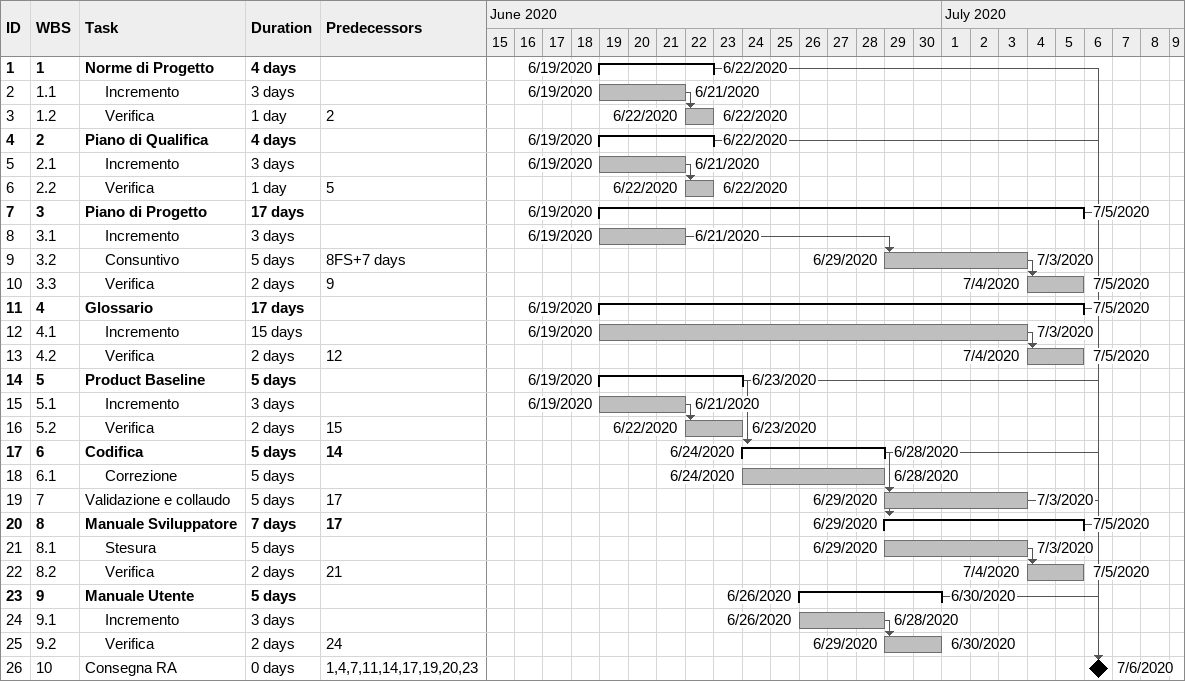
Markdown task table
| ID | WBS | Task | Duration | Start | Finish | Predecessors |
|---|---|---|---|---|---|---|
| 1 | 1 | **Norme di Progetto** | 4d | 2020-06-19 | 2020-06-22 |  |
| 2 | 1.1 | Incremento | 3d | 2020-06-19 | 2020-06-21 |  |
| 3 | 1.2 | Verifica | 1d | 2020-06-22 | 2020-06-22 | 2 |
| 4 | 2 | **Piano di Qualifica** | 4d | 2020-06-19 | 2020-06-22 |  |
| 5 | 2.1 | Incremento | 3d | 2020-06-19 | 2020-06-21 |  |
| 6 | 2.2 | Verifica | 1d | 2020-06-22 | 2020-06-22 | 5 |
| 7 | 3 | **Piano di Progetto** | 17d | 2020-06-19 | 2020-07-05 |  |
| 8 | 3.1 | Incremento | 3d | 2020-06-19 | 2020-06-21 |  |
| 9 | 3.2 | Consuntivo | 5d | 2020-06-29 | 2020-07-03 | 8FS+7d |
| 10 | 3.3 | Verifica | 2d | 2020-07-04 | 2020-07-05 | 9 |
| 11 | 4 | **Glossario** | 17d | 2020-06-19 | 2020-07-05 |  |
| 12 | 4.1 | Incremento | 15d | 2020-06-19 | 2020-07-03 |  |
| 13 | 4.2 | Verifica | 2d | 2020-07-04 | 2020-07-05 | 12 |
| 14 | 5 | **Product Baseline** | 5d | 2020-06-19 | 2020-06-23 |  |
| 15 | 5.1 | Incremento | 3d | 2020-06-19 | 2020-06-21 |  |
| 16 | 5.2 | Verifica | 2d | 2020-06-22 | 2020-06-23 | 15 |
| 17 | 6 | **Codifica** | 5d | 2020-06-24 | 2020-06-28 | 14 |
| 18 | 6.1 | Correzione | 5d | 2020-06-24 | 2020-06-28 |  |
| 19 | 7 | Validazione e collaudo | 5d | 2020-06-29 | 2020-07-03 | 17 |
| 20 | 8 | **Manuale Sviluppatore** | 7d | 2020-06-29 | 2020-07-05 | 17 |
| 21 | 8.1 | Stesura | 5d | 2020-06-29 | 2020-07-03 |  |
| 22 | 8.2 | Verifica | 2d | 2020-07-04 | 2020-07-05 | 21 |
| 23 | 9 | **Manuale Utente** | 5d | 2020-06-26 | 2020-06-30 |  |
| 24 | 9.1 | Incremento | 3d | 2020-06-26 | 2020-06-28 |  |
| 25 | 9.2 | Verifica | 2d | 2020-06-29 | 2020-06-30 | 24 |
| 26 | 10 | Consegna RA | 0d | 2020-07-06 | 2020-07-06 | 1, 4, 7, 11, 14, 17, 19, 20, 23 |
